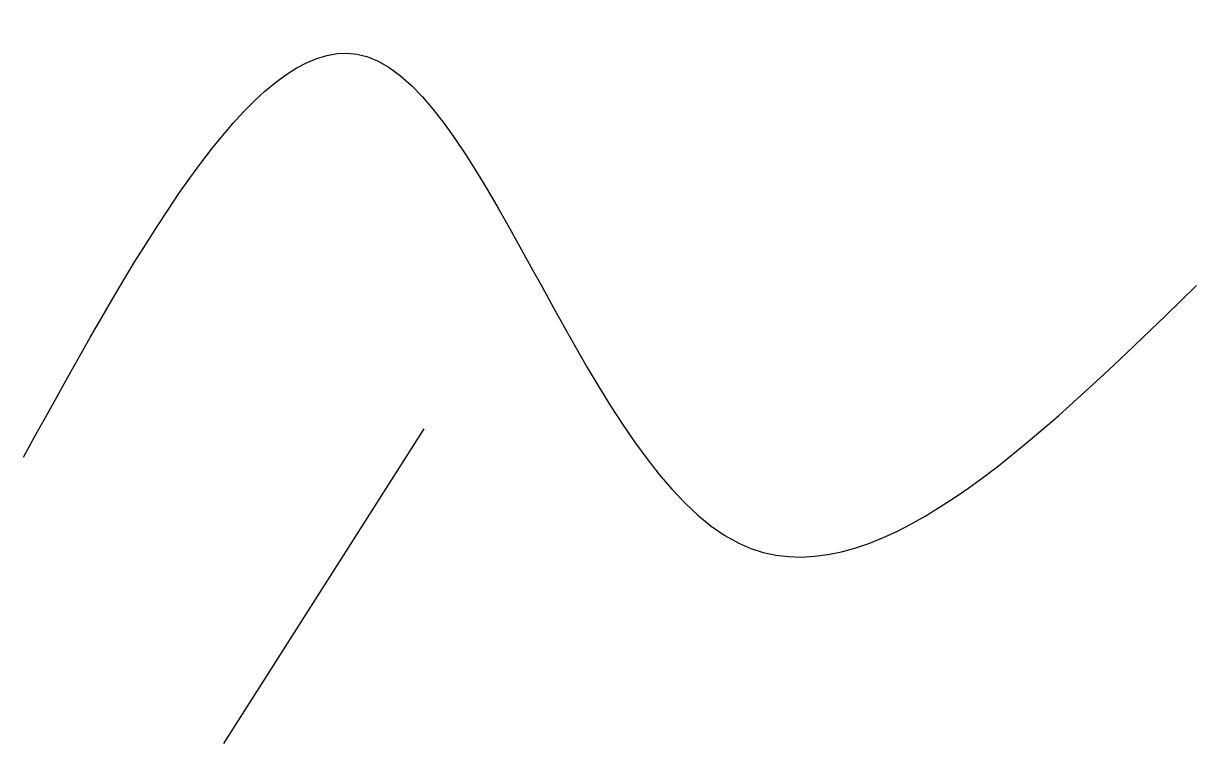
# Model space of a CAD drawing. Header units: millimetres. Extents: x 11 to 52, y 16 to 41.2.
import ezdxf

# ---------------------------------------------------------------- set-up
doc = ezdxf.new("R2010")
doc.units = ezdxf.units.MM
doc.layers.get('0').update_dxf_attribs({"lineweight": 25, "true_color": 0xffffff})

msp = doc.modelspace()

# ---------------------------------------------------------------- linework, layer by layer
msp.add_line((18, 16), (25, 27))
msp.add_open_spline([(11, 26), (15.175, 33.579), (24.197, 49.954), (33.786, 14.298), (46.247, 26.408), (52, 32)], degree=3, knots=[0, 0, 0, 0, 18.439089, 39.840023, 58.197583, 58.197583, 58.197583, 58.197583])

doc.saveas('drawing.dxf')
